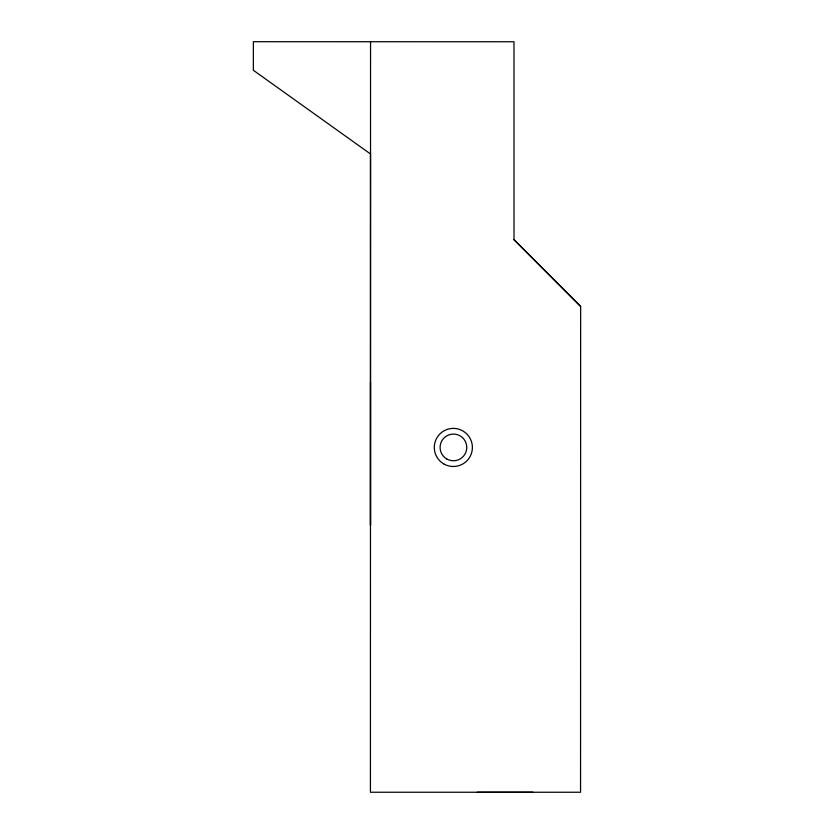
<?xml version="1.0" encoding="UTF-8"?>
<svg xmlns="http://www.w3.org/2000/svg" width="834" height="834" viewBox="0 0 834 834"><rect width="100%" height="100%" fill="white"/><g stroke="black" fill="none" stroke-linecap="round" stroke-linejoin="round"><path stroke-width="1.25" d="M580.631 306.443L514.015 239.671L580.641 306.453L580.558 792.248L370.421 792.237L370.546 41.752M370.504 382.472L370.494 525.472L370.504 153.977L253.359 70.275L253.369 41.7L513.984 41.763L514.015 239.671M477.163 792.248L532.947 792.227M443.824 463.944A19.057 19.057 0 0 0 472.398 447.441A19.057 19.057 0 0 0 443.824 430.938A19.057 19.057 0 0 0 443.824 463.944M446.763 458.971A13.334 13.334 0 0 0 466.769 447.42A13.334 13.334 0 0 0 446.763 435.869A13.334 13.334 0 0 0 446.763 458.971"/></g></svg>
